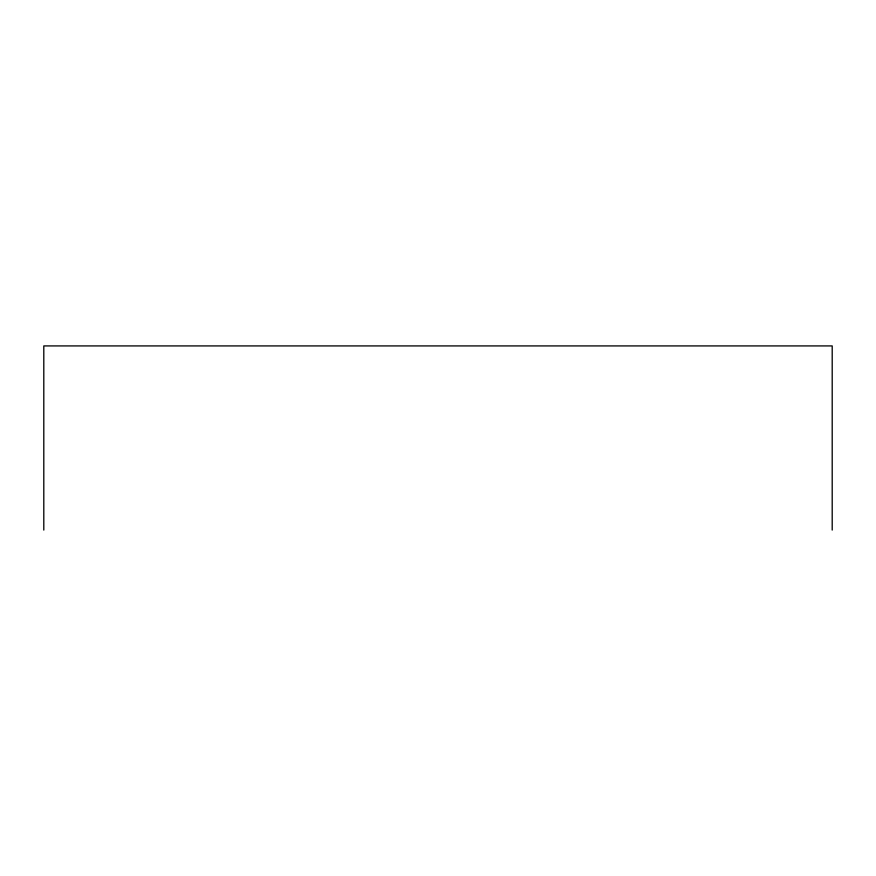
<?xml version="1.0" encoding="UTF-8"?>
<svg xmlns="http://www.w3.org/2000/svg" width="876" height="876" viewBox="0 0 876 876"><rect width="100%" height="100%" fill="white"/><g stroke="black" fill="none" stroke-linecap="round" stroke-linejoin="round"><path stroke-width="1.31" d="M832.2 530.079L832.2 345.921L43.8 345.921L43.8 530.079"/></g></svg>
